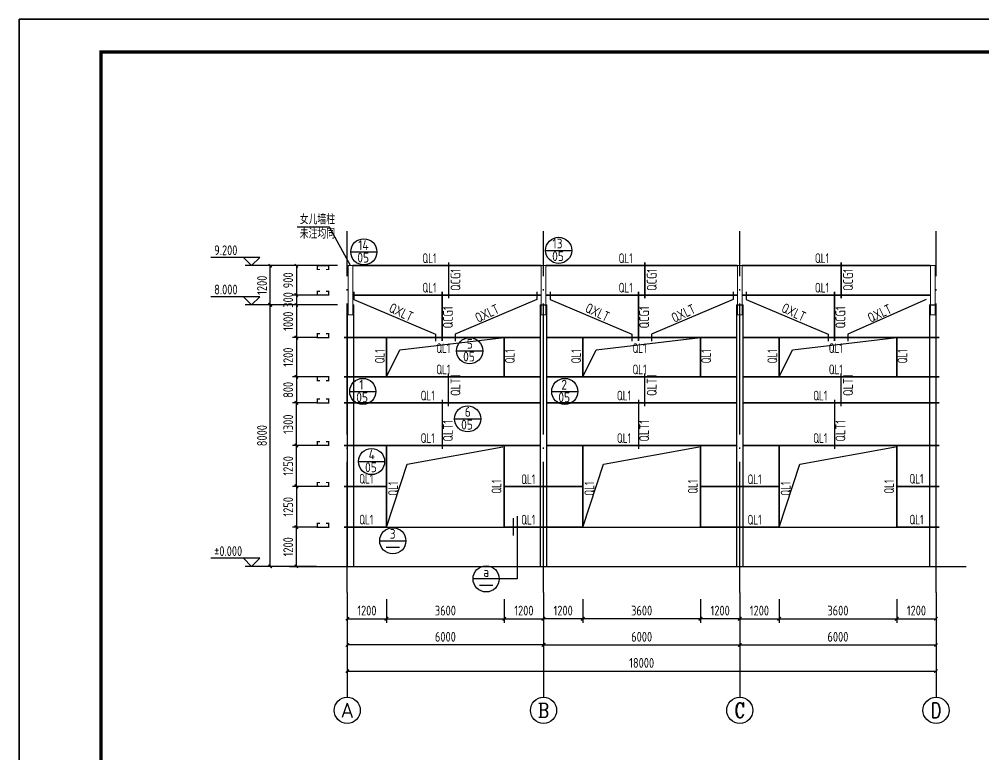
# Model space of a CAD drawing. Header units: millimetres. Extents: x 865974 to 875117, y 41124 to 44891.
# Drawn here: x 868814 to 869108.9, y 41492.7 to 41717.6 of the extents above; entities that cross this region are included whole.
import ezdxf
from ezdxf.enums import TextEntityAlignment as Align

# ---------------------------------------------------------------- set-up
doc = ezdxf.new("R2010")
doc.units = ezdxf.units.MM
doc.header["$LTSCALE"] = 1000
doc.header["$MEASUREMENT"] = 0
doc.linetypes.add('DOTE', pattern=[2.42, 2, -0.2, 0.02, -0.2])
for name, color, linetype in [('1307', 7, 'Continuous'), ('1530', 253, 'Continuous'), ('1534', 7, 'Continuous'), ('AXIS', 3, 'Continuous'), ('AXIS_TEXT', 7, 'Continuous'), ('DIM', 7, 'Continuous'), ('DOTE', 1, 'DOTE'), ('M_Prof', 2, 'Continuous'), ('标注', 7, 'Continuous'), ('梁', 4, 'Continuous'), ('檩条', 34, 'Continuous'), ('索引符号标注', 253, 'Continuous')]:
    doc.layers.add(name, color=color, linetype=linetype)
doc.layers.add('零部件', color=3, linetype='Continuous', lineweight=5)
doc.styles.add('_TCH_AXIS', font='COMPLEX', dxfattribs={"bigfont": 'GBCBIG'})
doc.styles.add('COMPLEX', font='COMPLEX')
doc.styles.add('GBHZ', font='gbenor.shx', dxfattribs={"width": 0.9, "bigfont": 'gbcbig.shx'})
doc.dimstyles.new('Y100', dxfattribs={"dimscale": 0, "dimtxt": 3, "dimasz": 0.01, "dimexe": 1.2, "dimexo": 2, "dimgap": 1, "dimtad": 1, "dimdec": 0, "dimlfac": 100, "dimzin": 0, "dimdsep": 46, "dimtxsty": 'GBHZ', "dimblk": 'DX', "dimcen": 0.09, "dimdle": 1, "dimclrd": 7, "dimclre": 7, "dimclrt": 7, "dimadec": 0, "dimazin": 0, "dimtfac": 1, "dimtdec": 0, "dimtix": 1, "dimtmove": 2, "dimatfit": 3, "dimldrblk": 'DX', "dimfxl": 0, "dimtolj": 1, "dimtzin": 0, "dimarcsym": 0})

# ---------------------------------------------------------------- blocks, each defined once
blk = doc.blocks.new('_AXISO')
blk.add_circle((0, 0), 0.5)
at = {"layer": 'AXIS_TEXT', "style": 'COMPLEX', "width": 1.041667}
blk.add_attdef('A', text='', height=0.56, dxfattribs=at).set_placement((-0.25, -0.28), (0.25, -0.28), align=Align.FIT)
blk = doc.blocks.new('DX')
at = {"color": 0, "linetype": 'ByBlock', "const_width": 40}
blk.add_lwpolyline([(-54, -51), (46, 49)], dxfattribs=at)
blk = doc.blocks.new('*D233')
at = {"layer": 'Defpoints', "color": 0, "transparency": 16777216}
for p in [(868974.29, 41542.27), (869034.29, 41542.27), (869034.29, 41526.27)]:
    blk.add_point(p, dxfattribs=at)
at = {"layer": '标注', "color": 7, "lineweight": -2, "transparency": 16777216}
for p, q in [((868974.29, 41540.27), (868974.29, 41525.07)), ((869034.29, 41540.27), (869034.29, 41525.07)), ((868974.3, 41526.27), (869034.28, 41526.27))]:
    blk.add_line(p, q, dxfattribs=at)
at = {"layer": '标注', "color": 7, "lineweight": -2, "transparency": 16777216, "xscale": 0.01, "yscale": 0.01, "zscale": 0.01, "rotation": 180}
blk.add_blockref('DX', (868974.29, 41526.27), dxfattribs=at)
at = {"layer": '标注', "color": 7, "lineweight": -2, "transparency": 16777216, "xscale": 0.01, "yscale": 0.01, "zscale": 0.01}
blk.add_blockref('DX', (869034.29, 41526.27), dxfattribs=at)
at = {"layer": '标注', "color": 7, "transparency": 16777216, "insert": (869004.29, 41528.77), "char_height": 3, "attachment_point": 5, "style": 'GBHZ'}
blk.add_mtext('\\A1;6000', dxfattribs=at)
blk = doc.blocks.new('*D234')
at = {"layer": 'Defpoints', "color": 0, "transparency": 16777216}
for p in [(868914.29, 41542.27), (868974.29, 41542.27), (868914.29, 41526.27)]:
    blk.add_point(p, dxfattribs=at)
at = {"layer": '标注', "color": 7, "lineweight": -2, "transparency": 16777216}
for p, q in [((868914.29, 41540.27), (868914.29, 41525.07)), ((868974.29, 41540.27), (868974.29, 41525.07)), ((868974.28, 41526.27), (868914.3, 41526.27))]:
    blk.add_line(p, q, dxfattribs=at)
at = {"layer": '标注', "color": 7, "lineweight": -2, "transparency": 16777216, "xscale": 0.01, "yscale": 0.01, "zscale": 0.01, "rotation": 180}
blk.add_blockref('DX', (868914.29, 41526.27), dxfattribs=at)
at = {"layer": '标注', "color": 7, "lineweight": -2, "transparency": 16777216, "xscale": 0.01, "yscale": 0.01, "zscale": 0.01}
blk.add_blockref('DX', (868974.29, 41526.27), dxfattribs=at)
at = {"layer": '标注', "color": 7, "transparency": 16777216, "insert": (868944.29, 41528.77), "char_height": 3, "attachment_point": 5, "style": 'GBHZ'}
blk.add_mtext('\\A1;6000', dxfattribs=at)
blk = doc.blocks.new('*D235')
at = {"layer": 'Defpoints', "color": 0, "transparency": 16777216}
for p in [(868914.29, 41534.27), (869094.29, 41534.27), (869094.29, 41518.27)]:
    blk.add_point(p, dxfattribs=at)
at = {"layer": '标注', "color": 7, "lineweight": -2, "transparency": 16777216}
for p, q in [((868914.29, 41532.27), (868914.29, 41517.07)), ((869094.29, 41532.27), (869094.29, 41517.07)), ((868914.3, 41518.27), (869094.28, 41518.27))]:
    blk.add_line(p, q, dxfattribs=at)
at = {"layer": '标注', "color": 7, "lineweight": -2, "transparency": 16777216, "xscale": 0.01, "yscale": 0.01, "zscale": 0.01, "rotation": 180}
blk.add_blockref('DX', (868914.29, 41518.27), dxfattribs=at)
at = {"layer": '标注', "color": 7, "lineweight": -2, "transparency": 16777216, "xscale": 0.01, "yscale": 0.01, "zscale": 0.01}
blk.add_blockref('DX', (869094.29, 41518.27), dxfattribs=at)
at = {"layer": '标注', "color": 7, "transparency": 16777216, "insert": (869004.29, 41520.77), "char_height": 3, "attachment_point": 5, "style": 'GBHZ'}
blk.add_mtext('\\A1;18000', dxfattribs=at)
blk = doc.blocks.new('*D236')
at = {"layer": 'Defpoints', "color": 0, "transparency": 16777216}
for p in [(868890.73, 41630.27), (868913.27, 41630.27), (868906.93, 41550.27)]:
    blk.add_point(p, dxfattribs=at)
at = {"layer": 'DIM', "color": 7, "lineweight": -2, "transparency": 16777216}
for p, q in [((868911.27, 41630.27), (868889.53, 41630.27)), ((868890.73, 41550.28), (868890.73, 41630.26)), ((868904.93, 41550.27), (868889.53, 41550.27))]:
    blk.add_line(p, q, dxfattribs=at)
at = {"layer": 'DIM', "color": 7, "lineweight": -2, "transparency": 16777216, "xscale": 0.01, "yscale": 0.01, "zscale": 0.01}
for p, rotation in [((868890.73, 41630.27), 90), ((868890.73, 41550.27), 270)]:
    blk.add_blockref('DX', p, dxfattribs=dict(at, rotation=rotation))
at = {"layer": 'DIM', "color": 7, "transparency": 16777216, "insert": (868888.23, 41590.27), "char_height": 3, "attachment_point": 5, "rotation": 90, "style": 'GBHZ'}
blk.add_mtext('\\A1;8000', dxfattribs=at)
blk = doc.blocks.new('*D237')
at = {"layer": 'Defpoints', "color": 0, "transparency": 16777216}
for p in [(869034.29, 41542.27), (869094.29, 41542.27), (869094.29, 41526.27)]:
    blk.add_point(p, dxfattribs=at)
at = {"layer": '标注', "color": 7, "lineweight": -2, "transparency": 16777216}
for p, q in [((869034.29, 41540.27), (869034.29, 41525.07)), ((869094.29, 41540.27), (869094.29, 41525.07)), ((869034.3, 41526.27), (869094.28, 41526.27))]:
    blk.add_line(p, q, dxfattribs=at)
at = {"layer": '标注', "color": 7, "lineweight": -2, "transparency": 16777216, "xscale": 0.01, "yscale": 0.01, "zscale": 0.01, "rotation": 180}
blk.add_blockref('DX', (869034.29, 41526.27), dxfattribs=at)
at = {"layer": '标注', "color": 7, "lineweight": -2, "transparency": 16777216, "xscale": 0.01, "yscale": 0.01, "zscale": 0.01}
blk.add_blockref('DX', (869094.29, 41526.27), dxfattribs=at)
at = {"layer": '标注', "color": 7, "transparency": 16777216, "insert": (869064.29, 41528.77), "char_height": 3, "attachment_point": 5, "style": 'GBHZ'}
blk.add_mtext('\\A1;6000', dxfattribs=at)
blk = doc.blocks.new('*D262')
at = {"layer": 'Defpoints', "color": 0, "transparency": 16777216}
for p in [(868890.73, 41642.27), (868913.27, 41642.27), (868913.27, 41630.27)]:
    blk.add_point(p, dxfattribs=at)
at = {"layer": 'DIM', "color": 7, "lineweight": -2, "transparency": 16777216}
for p, q in [((868911.27, 41642.27), (868889.53, 41642.27)), ((868890.73, 41630.28), (868890.73, 41642.26)), ((868911.27, 41630.27), (868889.53, 41630.27))]:
    blk.add_line(p, q, dxfattribs=at)
at = {"layer": 'DIM', "color": 7, "lineweight": -2, "transparency": 16777216, "xscale": 0.01, "yscale": 0.01, "zscale": 0.01}
for p, rotation in [((868890.73, 41642.27), 90), ((868890.73, 41630.27), 270)]:
    blk.add_blockref('DX', p, dxfattribs=dict(at, rotation=rotation))
at = {"layer": 'DIM', "color": 7, "transparency": 16777216, "insert": (868888.23, 41636.27), "char_height": 3, "attachment_point": 5, "rotation": 90, "style": 'GBHZ'}
blk.add_mtext('\\A1;1200', dxfattribs=at)
blk = doc.blocks.new('*D263')
at = {"layer": 'Defpoints', "color": 0, "transparency": 16777216}
for p in [(868898.73, 41562.27), (868906.93, 41562.27), (868906.93, 41550.27)]:
    blk.add_point(p, dxfattribs=at)
at = {"layer": '标注', "color": 7, "lineweight": -2, "transparency": 16777216}
for p, q in [((868904.93, 41562.27), (868897.53, 41562.27)), ((868898.73, 41550.28), (868898.73, 41562.26)), ((868904.93, 41550.27), (868897.53, 41550.27))]:
    blk.add_line(p, q, dxfattribs=at)
at = {"layer": '标注', "color": 7, "lineweight": -2, "transparency": 16777216, "xscale": 0.01, "yscale": 0.01, "zscale": 0.01}
for p, rotation in [((868898.73, 41562.27), 90), ((868898.73, 41550.27), 270)]:
    blk.add_blockref('DX', p, dxfattribs=dict(at, rotation=rotation))
at = {"layer": '标注', "color": 7, "transparency": 16777216, "insert": (868896.23, 41556.27), "char_height": 3, "attachment_point": 5, "rotation": 90, "style": 'GBHZ'}
blk.add_mtext('\\A1;1200', dxfattribs=at)
blk = doc.blocks.new('*D264')
at = {"layer": 'Defpoints', "color": 0, "transparency": 16777216}
for p in [(868906.93, 41574.77), (868898.73, 41562.27), (868906.93, 41562.27)]:
    blk.add_point(p, dxfattribs=at)
at = {"layer": '标注', "color": 7, "lineweight": -2, "transparency": 16777216}
for p, q in [((868904.93, 41574.77), (868897.53, 41574.77)), ((868898.73, 41574.76), (868898.73, 41562.28)), ((868904.93, 41562.27), (868897.53, 41562.27))]:
    blk.add_line(p, q, dxfattribs=at)
at = {"layer": '标注', "color": 7, "lineweight": -2, "transparency": 16777216, "xscale": 0.01, "yscale": 0.01, "zscale": 0.01}
for p, rotation in [((868898.73, 41574.77), 90), ((868898.73, 41562.27), 270)]:
    blk.add_blockref('DX', p, dxfattribs=dict(at, rotation=rotation))
at = {"layer": '标注', "color": 7, "transparency": 16777216, "insert": (868896.23, 41568.52), "char_height": 3, "attachment_point": 5, "rotation": 90, "style": 'GBHZ'}
blk.add_mtext('\\A1;1250', dxfattribs=at)
blk = doc.blocks.new('*D265')
at = {"layer": 'Defpoints', "color": 0, "transparency": 16777216}
for p in [(868898.73, 41600.27), (868906.93, 41600.27), (868906.93, 41587.27)]:
    blk.add_point(p, dxfattribs=at)
at = {"layer": '标注', "color": 7, "lineweight": -2, "transparency": 16777216}
for p, q in [((868904.93, 41600.27), (868897.53, 41600.27)), ((868898.73, 41587.28), (868898.73, 41600.26)), ((868904.93, 41587.27), (868897.53, 41587.27))]:
    blk.add_line(p, q, dxfattribs=at)
at = {"layer": '标注', "color": 7, "lineweight": -2, "transparency": 16777216, "xscale": 0.01, "yscale": 0.01, "zscale": 0.01}
for p, rotation in [((868898.73, 41600.27), 90), ((868898.73, 41587.27), 270)]:
    blk.add_blockref('DX', p, dxfattribs=dict(at, rotation=rotation))
at = {"layer": '标注', "color": 7, "transparency": 16777216, "insert": (868896.23, 41593.77), "char_height": 3, "attachment_point": 5, "rotation": 90, "style": 'GBHZ'}
blk.add_mtext('\\A1;1300', dxfattribs=at)
blk = doc.blocks.new('*D266')
at = {"layer": 'Defpoints', "color": 0, "transparency": 16777216}
for p in [(868906.93, 41620.27), (868898.73, 41608.27), (868906.93, 41608.27)]:
    blk.add_point(p, dxfattribs=at)
at = {"layer": '标注', "color": 7, "lineweight": -2, "transparency": 16777216}
for p, q in [((868904.93, 41620.27), (868897.53, 41620.27)), ((868898.73, 41620.26), (868898.73, 41608.28)), ((868904.93, 41608.27), (868897.53, 41608.27))]:
    blk.add_line(p, q, dxfattribs=at)
at = {"layer": '标注', "color": 7, "lineweight": -2, "transparency": 16777216, "xscale": 0.01, "yscale": 0.01, "zscale": 0.01}
for p, rotation in [((868898.73, 41620.27), 90), ((868898.73, 41608.27), 270)]:
    blk.add_blockref('DX', p, dxfattribs=dict(at, rotation=rotation))
at = {"layer": '标注', "color": 7, "transparency": 16777216, "insert": (868896.23, 41614.27), "char_height": 3, "attachment_point": 5, "rotation": 90, "style": 'GBHZ'}
blk.add_mtext('\\A1;1200', dxfattribs=at)
blk = doc.blocks.new('*D267')
at = {"layer": 'Defpoints', "color": 0, "transparency": 16777216}
for p in [(868906.93, 41642.27), (868898.73, 41633.27), (868906.93, 41633.27)]:
    blk.add_point(p, dxfattribs=at)
at = {"layer": '标注', "color": 7, "lineweight": -2, "transparency": 16777216}
for p, q in [((868904.93, 41642.27), (868897.53, 41642.27)), ((868898.73, 41642.26), (868898.73, 41633.28)), ((868904.93, 41633.27), (868897.53, 41633.27))]:
    blk.add_line(p, q, dxfattribs=at)
at = {"layer": '标注', "color": 7, "lineweight": -2, "transparency": 16777216, "xscale": 0.01, "yscale": 0.01, "zscale": 0.01}
for p, rotation in [((868898.73, 41642.27), 90), ((868898.73, 41633.27), 270)]:
    blk.add_blockref('DX', p, dxfattribs=dict(at, rotation=rotation))
at = {"layer": '标注', "color": 7, "transparency": 16777216, "insert": (868896.23, 41637.77), "char_height": 3, "attachment_point": 5, "rotation": 90, "style": 'GBHZ'}
blk.add_mtext('\\A1;900', dxfattribs=at)
blk = doc.blocks.new('*D268')
at = {"layer": 'Defpoints', "color": 0, "transparency": 16777216}
for p in [(868906.93, 41633.27), (868898.73, 41630.27), (868906.93, 41630.27)]:
    blk.add_point(p, dxfattribs=at)
at = {"layer": '标注', "color": 7, "lineweight": -2, "transparency": 16777216}
for p, q in [((868904.93, 41633.27), (868897.53, 41633.27)), ((868898.73, 41633.28), (868898.73, 41633.29)), ((868898.73, 41633.27), (868898.73, 41630.27)), ((868904.93, 41630.27), (868897.53, 41630.27)), ((868898.73, 41630.26), (868898.73, 41630.25))]:
    blk.add_line(p, q, dxfattribs=at)
at = {"layer": '标注', "color": 7, "lineweight": -2, "transparency": 16777216, "xscale": 0.01, "yscale": 0.01, "zscale": 0.01}
for p, rotation in [((868898.73, 41633.27), 270), ((868898.73, 41630.27), 90)]:
    blk.add_blockref('DX', p, dxfattribs=dict(at, rotation=rotation))
at = {"layer": '标注', "color": 7, "transparency": 16777216, "insert": (868896.23, 41631.77), "char_height": 3, "attachment_point": 5, "rotation": 90, "style": 'GBHZ'}
blk.add_mtext('\\A1;300', dxfattribs=at)
blk = doc.blocks.new('*D269')
at = {"layer": 'Defpoints', "color": 0, "transparency": 16777216}
for p in [(868906.93, 41630.27), (868898.73, 41620.27), (868906.93, 41620.27)]:
    blk.add_point(p, dxfattribs=at)
at = {"layer": '标注', "color": 7, "lineweight": -2, "transparency": 16777216}
for p, q in [((868904.93, 41630.27), (868897.53, 41630.27)), ((868898.73, 41630.26), (868898.73, 41620.28)), ((868904.93, 41620.27), (868897.53, 41620.27))]:
    blk.add_line(p, q, dxfattribs=at)
at = {"layer": '标注', "color": 7, "lineweight": -2, "transparency": 16777216, "xscale": 0.01, "yscale": 0.01, "zscale": 0.01}
for p, rotation in [((868898.73, 41630.27), 90), ((868898.73, 41620.27), 270)]:
    blk.add_blockref('DX', p, dxfattribs=dict(at, rotation=rotation))
at = {"layer": '标注', "color": 7, "transparency": 16777216, "insert": (868896.23, 41625.27), "char_height": 3, "attachment_point": 5, "rotation": 90, "style": 'GBHZ'}
blk.add_mtext('\\A1;1000', dxfattribs=at)
blk = doc.blocks.new('*D270')
at = {"layer": 'Defpoints', "color": 0, "transparency": 16777216}
for p in [(868906.93, 41608.27), (868898.73, 41600.27), (868906.93, 41600.27)]:
    blk.add_point(p, dxfattribs=at)
at = {"layer": '标注', "color": 7, "lineweight": -2, "transparency": 16777216}
for p, q in [((868904.93, 41608.27), (868897.53, 41608.27)), ((868898.73, 41608.26), (868898.73, 41600.28)), ((868904.93, 41600.27), (868897.53, 41600.27))]:
    blk.add_line(p, q, dxfattribs=at)
at = {"layer": '标注', "color": 7, "lineweight": -2, "transparency": 16777216, "xscale": 0.01, "yscale": 0.01, "zscale": 0.01}
for p, rotation in [((868898.73, 41608.27), 90), ((868898.73, 41600.27), 270)]:
    blk.add_blockref('DX', p, dxfattribs=dict(at, rotation=rotation))
at = {"layer": '标注', "color": 7, "transparency": 16777216, "insert": (868896.23, 41604.27), "char_height": 3, "attachment_point": 5, "rotation": 90, "style": 'GBHZ'}
blk.add_mtext('\\A1;800', dxfattribs=at)
blk = doc.blocks.new('*D271')
at = {"layer": 'Defpoints', "color": 0, "transparency": 16777216}
for p in [(868898.73, 41587.27), (868906.93, 41587.27), (868906.93, 41574.77)]:
    blk.add_point(p, dxfattribs=at)
at = {"layer": '标注', "color": 7, "lineweight": -2, "transparency": 16777216}
for p, q in [((868904.93, 41587.27), (868897.53, 41587.27)), ((868898.73, 41574.78), (868898.73, 41587.26)), ((868904.93, 41574.77), (868897.53, 41574.77))]:
    blk.add_line(p, q, dxfattribs=at)
at = {"layer": '标注', "color": 7, "lineweight": -2, "transparency": 16777216, "xscale": 0.01, "yscale": 0.01, "zscale": 0.01}
for p, rotation in [((868898.73, 41587.27), 90), ((868898.73, 41574.77), 270)]:
    blk.add_blockref('DX', p, dxfattribs=dict(at, rotation=rotation))
at = {"layer": '标注', "color": 7, "transparency": 16777216, "insert": (868896.23, 41581.02), "char_height": 3, "attachment_point": 5, "rotation": 90, "style": 'GBHZ'}
blk.add_mtext('\\A1;1250', dxfattribs=at)
blk = doc.blocks.new('*D272')
at = {"layer": 'Defpoints', "color": 0, "transparency": 16777216}
for p in [(868914.29, 41542.27), (868926.29, 41542.27), (868926.29, 41534.27)]:
    blk.add_point(p, dxfattribs=at)
at = {"layer": '标注', "color": 7, "lineweight": -2, "transparency": 16777216}
for p, q in [((868914.29, 41540.27), (868914.29, 41533.07)), ((868926.29, 41540.27), (868926.29, 41533.07)), ((868914.3, 41534.27), (868926.28, 41534.27))]:
    blk.add_line(p, q, dxfattribs=at)
at = {"layer": '标注', "color": 7, "lineweight": -2, "transparency": 16777216, "xscale": 0.01, "yscale": 0.01, "zscale": 0.01, "rotation": 180}
blk.add_blockref('DX', (868914.29, 41534.27), dxfattribs=at)
at = {"layer": '标注', "color": 7, "lineweight": -2, "transparency": 16777216, "xscale": 0.01, "yscale": 0.01, "zscale": 0.01}
blk.add_blockref('DX', (868926.29, 41534.27), dxfattribs=at)
at = {"layer": '标注', "color": 7, "transparency": 16777216, "insert": (868920.29, 41536.77), "char_height": 3, "attachment_point": 5, "style": 'GBHZ'}
blk.add_mtext('\\A1;1200', dxfattribs=at)
blk = doc.blocks.new('*D273')
at = {"layer": 'Defpoints', "color": 0, "transparency": 16777216}
for p in [(868926.29, 41542.27), (868962.29, 41542.27), (868962.29, 41534.27)]:
    blk.add_point(p, dxfattribs=at)
at = {"layer": '标注', "color": 7, "lineweight": -2, "transparency": 16777216}
for p, q in [((868926.29, 41540.27), (868926.29, 41533.07)), ((868962.29, 41540.27), (868962.29, 41533.07)), ((868926.3, 41534.27), (868962.28, 41534.27))]:
    blk.add_line(p, q, dxfattribs=at)
at = {"layer": '标注', "color": 7, "lineweight": -2, "transparency": 16777216, "xscale": 0.01, "yscale": 0.01, "zscale": 0.01, "rotation": 180}
blk.add_blockref('DX', (868926.29, 41534.27), dxfattribs=at)
at = {"layer": '标注', "color": 7, "lineweight": -2, "transparency": 16777216, "xscale": 0.01, "yscale": 0.01, "zscale": 0.01}
blk.add_blockref('DX', (868962.29, 41534.27), dxfattribs=at)
at = {"layer": '标注', "color": 7, "transparency": 16777216, "insert": (868944.29, 41536.77), "char_height": 3, "attachment_point": 5, "style": 'GBHZ'}
blk.add_mtext('\\A1;3600', dxfattribs=at)
blk = doc.blocks.new('*D274')
at = {"layer": 'Defpoints', "color": 0, "transparency": 16777216}
for p in [(868962.29, 41542.27), (868974.29, 41542.27), (868974.29, 41534.27)]:
    blk.add_point(p, dxfattribs=at)
at = {"layer": '标注', "color": 7, "lineweight": -2, "transparency": 16777216}
for p, q in [((868962.29, 41540.27), (868962.29, 41533.07)), ((868974.29, 41540.27), (868974.29, 41533.07)), ((868962.3, 41534.27), (868974.28, 41534.27))]:
    blk.add_line(p, q, dxfattribs=at)
at = {"layer": '标注', "color": 7, "lineweight": -2, "transparency": 16777216, "xscale": 0.01, "yscale": 0.01, "zscale": 0.01, "rotation": 180}
blk.add_blockref('DX', (868962.29, 41534.27), dxfattribs=at)
at = {"layer": '标注', "color": 7, "lineweight": -2, "transparency": 16777216, "xscale": 0.01, "yscale": 0.01, "zscale": 0.01}
blk.add_blockref('DX', (868974.29, 41534.27), dxfattribs=at)
at = {"layer": '标注', "color": 7, "transparency": 16777216, "insert": (868968.29, 41536.77), "char_height": 3, "attachment_point": 5, "style": 'GBHZ'}
blk.add_mtext('\\A1;1200', dxfattribs=at)
blk = doc.blocks.new('*D275')
at = {"layer": 'Defpoints', "color": 0, "transparency": 16777216}
for p in [(869022.29, 41542.27), (869034.29, 41542.27), (869022.29, 41534.27)]:
    blk.add_point(p, dxfattribs=at)
at = {"layer": '标注', "color": 7, "lineweight": -2, "transparency": 16777216}
for p, q in [((869022.29, 41540.27), (869022.29, 41533.07)), ((869034.29, 41540.27), (869034.29, 41533.07)), ((869034.28, 41534.27), (869022.3, 41534.27))]:
    blk.add_line(p, q, dxfattribs=at)
at = {"layer": '标注', "color": 7, "lineweight": -2, "transparency": 16777216, "xscale": 0.01, "yscale": 0.01, "zscale": 0.01, "rotation": 180}
blk.add_blockref('DX', (869022.29, 41534.27), dxfattribs=at)
at = {"layer": '标注', "color": 7, "lineweight": -2, "transparency": 16777216, "xscale": 0.01, "yscale": 0.01, "zscale": 0.01}
blk.add_blockref('DX', (869034.29, 41534.27), dxfattribs=at)
at = {"layer": '标注', "color": 7, "transparency": 16777216, "insert": (869028.29, 41536.77), "char_height": 3, "attachment_point": 5, "style": 'GBHZ'}
blk.add_mtext('\\A1;1200', dxfattribs=at)
blk = doc.blocks.new('*D276')
at = {"layer": 'Defpoints', "color": 0, "transparency": 16777216}
for p in [(868986.29, 41542.27), (869022.29, 41542.27), (868986.29, 41534.27)]:
    blk.add_point(p, dxfattribs=at)
at = {"layer": '标注', "color": 7, "lineweight": -2, "transparency": 16777216}
for p, q in [((868986.29, 41540.27), (868986.29, 41533.07)), ((869022.29, 41540.27), (869022.29, 41533.07)), ((869022.28, 41534.27), (868986.3, 41534.27))]:
    blk.add_line(p, q, dxfattribs=at)
at = {"layer": '标注', "color": 7, "lineweight": -2, "transparency": 16777216, "xscale": 0.01, "yscale": 0.01, "zscale": 0.01, "rotation": 180}
blk.add_blockref('DX', (868986.29, 41534.27), dxfattribs=at)
at = {"layer": '标注', "color": 7, "lineweight": -2, "transparency": 16777216, "xscale": 0.01, "yscale": 0.01, "zscale": 0.01}
blk.add_blockref('DX', (869022.29, 41534.27), dxfattribs=at)
at = {"layer": '标注', "color": 7, "transparency": 16777216, "insert": (869004.29, 41536.77), "char_height": 3, "attachment_point": 5, "style": 'GBHZ'}
blk.add_mtext('\\A1;3600', dxfattribs=at)
blk = doc.blocks.new('*D277')
at = {"layer": 'Defpoints', "color": 0, "transparency": 16777216}
for p in [(868974.29, 41542.27), (868986.29, 41542.27), (868974.29, 41534.27)]:
    blk.add_point(p, dxfattribs=at)
at = {"layer": '标注', "color": 7, "lineweight": -2, "transparency": 16777216}
for p, q in [((868974.29, 41540.27), (868974.29, 41533.07)), ((868986.29, 41540.27), (868986.29, 41533.07)), ((868986.28, 41534.27), (868974.3, 41534.27))]:
    blk.add_line(p, q, dxfattribs=at)
at = {"layer": '标注', "color": 7, "lineweight": -2, "transparency": 16777216, "xscale": 0.01, "yscale": 0.01, "zscale": 0.01, "rotation": 180}
blk.add_blockref('DX', (868974.29, 41534.27), dxfattribs=at)
at = {"layer": '标注', "color": 7, "lineweight": -2, "transparency": 16777216, "xscale": 0.01, "yscale": 0.01, "zscale": 0.01}
blk.add_blockref('DX', (868986.29, 41534.27), dxfattribs=at)
at = {"layer": '标注', "color": 7, "transparency": 16777216, "insert": (868980.29, 41536.77), "char_height": 3, "attachment_point": 5, "style": 'GBHZ'}
blk.add_mtext('\\A1;1200', dxfattribs=at)
blk = doc.blocks.new('*D278')
at = {"layer": 'Defpoints', "color": 0, "transparency": 16777216}
for p in [(869034.29, 41542.27), (869046.29, 41542.27), (869046.29, 41534.27)]:
    blk.add_point(p, dxfattribs=at)
at = {"layer": '标注', "color": 7, "lineweight": -2, "transparency": 16777216}
for p, q in [((869034.29, 41540.27), (869034.29, 41533.07)), ((869046.29, 41540.27), (869046.29, 41533.07)), ((869034.3, 41534.27), (869046.28, 41534.27))]:
    blk.add_line(p, q, dxfattribs=at)
at = {"layer": '标注', "color": 7, "lineweight": -2, "transparency": 16777216, "xscale": 0.01, "yscale": 0.01, "zscale": 0.01, "rotation": 180}
blk.add_blockref('DX', (869034.29, 41534.27), dxfattribs=at)
at = {"layer": '标注', "color": 7, "lineweight": -2, "transparency": 16777216, "xscale": 0.01, "yscale": 0.01, "zscale": 0.01}
blk.add_blockref('DX', (869046.29, 41534.27), dxfattribs=at)
at = {"layer": '标注', "color": 7, "transparency": 16777216, "insert": (869040.29, 41536.77), "char_height": 3, "attachment_point": 5, "style": 'GBHZ'}
blk.add_mtext('\\A1;1200', dxfattribs=at)
blk = doc.blocks.new('*D279')
at = {"layer": 'Defpoints', "color": 0, "transparency": 16777216}
for p in [(869046.29, 41542.27), (869082.29, 41542.27), (869082.29, 41534.27)]:
    blk.add_point(p, dxfattribs=at)
at = {"layer": '标注', "color": 7, "lineweight": -2, "transparency": 16777216}
for p, q in [((869046.29, 41540.27), (869046.29, 41533.07)), ((869082.29, 41540.27), (869082.29, 41533.07)), ((869046.3, 41534.27), (869082.28, 41534.27))]:
    blk.add_line(p, q, dxfattribs=at)
at = {"layer": '标注', "color": 7, "lineweight": -2, "transparency": 16777216, "xscale": 0.01, "yscale": 0.01, "zscale": 0.01, "rotation": 180}
blk.add_blockref('DX', (869046.29, 41534.27), dxfattribs=at)
at = {"layer": '标注', "color": 7, "lineweight": -2, "transparency": 16777216, "xscale": 0.01, "yscale": 0.01, "zscale": 0.01}
blk.add_blockref('DX', (869082.29, 41534.27), dxfattribs=at)
at = {"layer": '标注', "color": 7, "transparency": 16777216, "insert": (869064.29, 41536.77), "char_height": 3, "attachment_point": 5, "style": 'GBHZ'}
blk.add_mtext('\\A1;3600', dxfattribs=at)
blk = doc.blocks.new('*D280')
at = {"layer": 'Defpoints', "color": 0, "transparency": 16777216}
for p in [(869082.29, 41542.27), (869094.29, 41542.27), (869094.29, 41534.27)]:
    blk.add_point(p, dxfattribs=at)
at = {"layer": '标注', "color": 7, "lineweight": -2, "transparency": 16777216}
for p, q in [((869082.29, 41540.27), (869082.29, 41533.07)), ((869094.29, 41540.27), (869094.29, 41533.07)), ((869082.3, 41534.27), (869094.28, 41534.27))]:
    blk.add_line(p, q, dxfattribs=at)
at = {"layer": '标注', "color": 7, "lineweight": -2, "transparency": 16777216, "xscale": 0.01, "yscale": 0.01, "zscale": 0.01, "rotation": 180}
blk.add_blockref('DX', (869082.29, 41534.27), dxfattribs=at)
at = {"layer": '标注', "color": 7, "lineweight": -2, "transparency": 16777216, "xscale": 0.01, "yscale": 0.01, "zscale": 0.01}
blk.add_blockref('DX', (869094.29, 41534.27), dxfattribs=at)
at = {"layer": '标注', "color": 7, "transparency": 16777216, "insert": (869088.29, 41536.77), "char_height": 3, "attachment_point": 5, "style": 'GBHZ'}
blk.add_mtext('\\A1;1200', dxfattribs=at)

msp = doc.modelspace()

# ---------------------------------------------------------------- linework, layer by layer
for p, q in [((868814.031, 41123.604), (868814.031, 41717.604)), ((868814.031, 41717.604), (868814.031, 41123.604))]:
    msp.add_line(p, q)
at = {"color": 0}
for p, q in [((869655.031, 41717.604), (868814.031, 41717.604)), ((868814.031, 41717.604), (869655.031, 41717.604))]:
    msp.add_line(p, q, dxfattribs=at)
at = {"color": 0, "const_width": 1}
msp.add_lwpolyline([(869645.031, 41133.604), (868839.031, 41133.604), (868839.031, 41707.604), (869645.031, 41707.604)], close=True, dxfattribs=at)
at = {"layer": '1530'}
for p, q in [((868889.526, 41642.266), (868883.054, 41642.266)), ((868889.526, 41630.266), (868883.054, 41630.266)), ((868889.526, 41550.266), (868883.054, 41550.266))]:
    msp.add_line(p, q, dxfattribs=at)
at = {"layer": '1534'}
for points in [[(868882.554, 41644.766), (868885.054, 41642.266), (868887.554, 41644.766), (868872.62, 41644.766)], [(868882.554, 41632.766), (868885.054, 41630.266), (868887.554, 41632.766), (868872.62, 41632.766)], [(868882.554, 41552.766), (868885.054, 41550.266), (868887.554, 41552.766), (868872.62, 41552.766)]]:
    msp.add_lwpolyline(points, dxfattribs=at)
at = {"layer": 'AXIS'}
for p, q in [((868914.289, 41542.266), (868914.289, 41510.266)), ((868974.289, 41542.266), (868974.289, 41510.266)), ((869034.289, 41542.266), (869034.289, 41510.266)), ((869094.289, 41542.266), (869094.289, 41510.266))]:
    msp.add_line(p, q, dxfattribs=at)
at = {"layer": 'DIM', "linetype": 'ByBlock'}
msp.add_line((868966.193, 41565.62), (868966.193, 41546.467), dxfattribs=at)
at = {"layer": 'DIM', "linetype": 'ByBlock', "const_width": 0.4}
msp.add_lwpolyline([(868965.077, 41565.138), (868965.077, 41559.643)], dxfattribs=at)
at = {"layer": 'DOTE', "linetype": 'DOTE', "ltscale": 0.02}
for p, q in [((868914.289, 41542.266), (868914.289, 41652.768)), ((868974.289, 41542.266), (868974.289, 41652.768)), ((869034.289, 41542.266), (869034.289, 41652.768)), ((869094.289, 41542.266), (869094.289, 41652.768))]:
    msp.add_line(p, q, dxfattribs=at)
at = {"layer": 'M_Prof'}
for p, q in [((868914.289, 41630.266), (868914.289, 41550.266)), ((868914.289, 41630.266), (868914.589, 41630.266)), ((868915.989, 41630.266), (868916.289, 41630.266)), ((868916.289, 41550.266), (868916.289, 41630.266)), ((868973.289, 41630.266), (868973.289, 41550.266)), ((868973.289, 41630.266), (868975.289, 41630.266)), ((868975.289, 41550.266), (868975.289, 41630.266)), ((869033.289, 41630.266), (869033.289, 41550.266)), ((869033.289, 41630.266), (869035.289, 41630.266)), ((869035.289, 41550.266), (869035.289, 41630.266)), ((869092.289, 41630.266), (869092.289, 41550.266)), ((869092.289, 41630.266), (869094.289, 41630.266)), ((869094.289, 41550.266), (869094.289, 41630.266)), ((868914.289, 41550.266), (868916.289, 41550.266)), ((868973.289, 41550.266), (868975.289, 41550.266)), ((869033.289, 41550.266), (869035.289, 41550.266)), ((869092.289, 41550.266), (869094.289, 41550.266))]:
    msp.add_line(p, q, dxfattribs=at)
at = {"layer": '标注'}
for p, q in [((868926.289, 41562.266), (868962.289, 41562.266)), ((868986.289, 41562.266), (869022.289, 41562.266)), ((869046.289, 41562.266), (869082.289, 41562.266))]:
    msp.add_line(p, q, dxfattribs=at)
at = {"layer": '梁'}
for p, q in [((868908.877, 41654.05), (868898.997, 41654.05)), ((868915.289, 41642.266), (868908.877, 41654.05))]:
    msp.add_line(p, q, dxfattribs=at)
at = {"layer": '梁', "color": 61, "linetype": 'ByBlock', "ltscale": 0.8, "const_width": 0.4}
for points in [[(868905.98, 41641.086), (868905.128, 41641.086), (868905.128, 41642.266), (868908.597, 41642.266), (868908.597, 41641.086), (868907.745, 41641.086)], [(868905.98, 41634.445), (868905.128, 41634.445), (868905.128, 41633.266), (868908.597, 41633.266), (868908.597, 41634.445), (868907.745, 41634.445)], [(868905.98, 41621.445), (868905.128, 41621.445), (868905.128, 41620.266), (868908.597, 41620.266), (868908.597, 41621.445), (868907.745, 41621.445)], [(868905.98, 41607.086), (868905.128, 41607.086), (868905.128, 41608.266), (868908.597, 41608.266), (868908.597, 41607.086), (868907.745, 41607.086)], [(868905.98, 41601.445), (868905.128, 41601.445), (868905.128, 41600.266), (868908.597, 41600.266), (868908.597, 41601.445), (868907.745, 41601.445)], [(868905.98, 41588.445), (868905.128, 41588.445), (868905.128, 41587.266), (868908.597, 41587.266), (868908.597, 41588.445), (868907.745, 41588.445)], [(868905.98, 41575.945), (868905.128, 41575.945), (868905.128, 41574.766), (868908.597, 41574.766), (868908.597, 41575.945), (868907.745, 41575.945)], [(868905.98, 41563.445), (868905.128, 41563.445), (868905.128, 41562.266), (868908.597, 41562.266), (868908.597, 41563.445), (868907.745, 41563.445)]]:
    msp.add_lwpolyline(points, dxfattribs=at)
at = {"layer": '檩条', "color": 4, "linetype": 'ByBlock'}
for p, q in [((868916.289, 41634.267), (868916.289, 41631.917)), ((868972.289, 41634.267), (868972.289, 41631.917)), ((868976.289, 41634.267), (868976.289, 41631.917)), ((869032.289, 41634.267), (869032.289, 41631.917)), ((869036.289, 41634.267), (869036.289, 41631.917)), ((868916.289, 41631.917), (868941.289, 41621.336)), ((868972.289, 41631.917), (868947.289, 41621.336)), ((868976.289, 41631.917), (869001.289, 41621.336)), ((869032.289, 41631.917), (869007.289, 41621.336)), ((869036.289, 41631.917), (869061.289, 41621.336)), ((869091.289, 41631.917), (869067.289, 41621.336)), ((868941.289, 41621.336), (868941.289, 41619.196)), ((868947.289, 41621.336), (868947.289, 41619.196)), ((869001.289, 41621.336), (869001.289, 41619.196)), ((869007.289, 41621.336), (869007.289, 41619.196)), ((869061.289, 41621.336), (869061.289, 41619.196)), ((869067.289, 41621.336), (869067.289, 41619.196)), ((868896.634, 41550.266), (869103.48, 41550.266))]:
    msp.add_line(p, q, dxfattribs=at)
at = {"layer": '檩条', "color": 4}
for p, q in [((868930.407, 41616.518), (868962.289, 41620.266)), ((868990.407, 41616.518), (869022.289, 41620.266)), ((869050.407, 41616.518), (869082.289, 41620.266)), ((868926.289, 41608.266), (868930.407, 41616.518)), ((868986.289, 41608.266), (868990.407, 41616.518)), ((869046.289, 41608.266), (869050.407, 41616.518)), ((868945.289, 41599.266), (868945.289, 41609.266)), ((869005.289, 41599.266), (869005.289, 41609.266)), ((869065.289, 41599.266), (869065.289, 41609.266)), ((868943.289, 41601.266), (868943.289, 41586.266)), ((869003.289, 41601.266), (869003.289, 41586.266)), ((869063.289, 41601.266), (869063.289, 41586.266)), ((868932.632, 41581.585), (868961.889, 41586.866)), ((868992.632, 41581.585), (869021.889, 41586.866)), ((869052.632, 41581.585), (869081.889, 41586.866)), ((868926.289, 41562.266), (868932.632, 41581.585)), ((868986.289, 41562.266), (868992.632, 41581.585)), ((869046.289, 41562.266), (869052.632, 41581.585))]:
    msp.add_line(p, q, dxfattribs=at)
at = {"layer": '檩条', "color": 4, "const_width": 0.5}
for points in [[(868915.989, 41642.266), (868973.589, 41642.266)], [(868945.289, 41632.266), (868945.289, 41643.266)], [(868974.989, 41642.266), (869033.589, 41642.266)], [(869005.289, 41632.266), (869005.289, 41643.266)], [(869092.589, 41642.266), (869034.989, 41642.266)], [(869065.289, 41632.266), (869065.289, 41643.266)], [(868915.989, 41633.266), (868973.589, 41633.266)], [(868943.289, 41634.266), (868943.289, 41619.266)], [(868974.989, 41633.266), (869033.589, 41633.266)], [(869003.289, 41634.266), (869003.289, 41619.266)], [(869092.589, 41633.266), (869034.989, 41633.266)], [(869063.289, 41634.266), (869063.289, 41619.266)], [(868913.289, 41620.266), (868973.289, 41620.266)], [(868926.289, 41608.266), (868926.289, 41620.266)], [(868962.289, 41608.266), (868962.289, 41620.266)], [(868975.289, 41620.266), (869033.289, 41620.266)], [(868986.289, 41608.266), (868986.289, 41620.266)], [(869022.289, 41608.266), (869022.289, 41620.266)], [(869095.289, 41620.266), (869035.289, 41620.266)], [(869046.289, 41608.266), (869046.289, 41620.266)], [(869082.289, 41608.266), (869082.289, 41620.266)], [(868913.289, 41608.266), (868973.289, 41608.266)], [(868975.289, 41608.266), (869033.289, 41608.266)], [(869095.289, 41608.266), (869035.289, 41608.266)], [(868913.289, 41600.266), (868973.289, 41600.266)], [(868975.289, 41600.266), (869033.289, 41600.266)], [(869095.289, 41600.266), (869035.289, 41600.266)], [(868913.289, 41587.266), (868973.289, 41587.266)], [(868926.289, 41562.266), (868926.289, 41587.266)], [(868962.289, 41562.266), (868962.289, 41587.266)], [(868975.289, 41587.266), (869033.289, 41587.266)], [(868986.289, 41562.266), (868986.289, 41587.266)], [(869022.289, 41562.266), (869022.289, 41587.266)], [(869095.289, 41587.266), (869035.289, 41587.266)], [(869046.289, 41562.266), (869046.289, 41587.266)], [(869082.289, 41562.266), (869082.289, 41587.266)], [(868913.289, 41574.766), (868926.289, 41574.766)], [(868962.289, 41574.766), (868986.289, 41574.766)], [(869046.289, 41574.766), (869022.289, 41574.766)], [(869095.289, 41574.766), (869082.289, 41574.766)]]:
    msp.add_lwpolyline(points, dxfattribs=at)
at = {"layer": '檩条', "color": 4, "linetype": 'ByBlock', "const_width": 0.5}
for points in [[(868913.289, 41562.266), (868926.289, 41562.266)], [(868962.289, 41562.266), (868986.289, 41562.266)], [(869046.289, 41562.266), (869022.289, 41562.266)], [(869095.289, 41562.266), (869082.289, 41562.266)]]:
    msp.add_lwpolyline(points, dxfattribs=at)
at = {"layer": '索引符号标注'}
for p, q in [((868915.363, 41646.486), (868923.363, 41646.486)), ((868974.922, 41646.926), (868982.922, 41646.926)), ((868947.706, 41616.229), (868955.706, 41616.229)), ((868915.043, 41603.781), (868923.043, 41603.781)), ((868976.798, 41603.781), (868984.798, 41603.781)), ((868947.093, 41595.41), (868955.093, 41595.41)), ((868917.725, 41582.352), (868925.725, 41582.352)), ((868924.22, 41558.115), (868932.22, 41558.115)), ((868926.22, 41556.2), (868930.22, 41556.2)), ((868966.193, 41546.467), (868952.749, 41546.467)), ((868954.749, 41544.552), (868958.749, 41544.552))]:
    msp.add_line(p, q, dxfattribs=at)
for centre in [(868919.363, 41646.486), (868978.922, 41646.926), (868951.706, 41616.229), (868919.043, 41603.781), (868980.798, 41603.781), (868951.093, 41595.41), (868921.725, 41582.352), (868928.22, 41558.115), (868956.749, 41546.467)]:
    msp.add_circle(centre, 4, dxfattribs=at)
at = {"layer": '零部件'}
for points in [[(868914.589, 41627.266), (868915.989, 41627.266), (868915.989, 41642.266), (868914.589, 41642.266)], [(868973.589, 41627.266), (868974.989, 41627.266), (868974.989, 41642.266), (868973.589, 41642.266)], [(869033.589, 41627.266), (869034.989, 41627.266), (869034.989, 41642.266), (869033.589, 41642.266)], [(869092.589, 41627.266), (869093.989, 41627.266), (869093.989, 41642.266), (869092.589, 41642.266)]]:
    msp.add_lwpolyline(points, close=True, dxfattribs=at)

# ---------------------------------------------------------------- block references
at = {"layer": 'AXIS'}
ref = msp.add_blockref('_AXISO', (868914.289, 41506.266), dxfattribs=dict(at, xscale=8, yscale=8, zscale=8))
ref.add_attrib('A', 'A', dxfattribs={"layer": 'AXIS_TEXT', "height": 4.454, "style": '_TCH_AXIS', "width": 0.888889}).set_placement((868912.592, 41504.038), (868915.986, 41504.038), align=Align.FIT)
ref = msp.add_blockref('_AXISO', (868974.289, 41506.266), dxfattribs=dict(at, xscale=8, yscale=8, zscale=8))
ref.add_attrib('A', 'B', dxfattribs={"layer": 'AXIS_TEXT', "height": 4.454, "style": '_TCH_AXIS', "width": 0.941176}).set_placement((868972.592, 41504.038), (868975.986, 41504.038), align=Align.FIT)
ref = msp.add_blockref('_AXISO', (869034.289, 41506.266), dxfattribs=dict(at, xscale=8, yscale=8, zscale=8))
ref.add_attrib('A', 'C', dxfattribs={"layer": 'AXIS_TEXT', "height": 4.659, "style": '_TCH_AXIS', "width": 0.933333}).set_placement((869032.736, 41503.936), (869035.842, 41503.936), align=Align.FIT)
ref = msp.add_blockref('_AXISO', (869094.289, 41506.266), dxfattribs=dict(at, xscale=8, yscale=8, zscale=8))
ref.add_attrib('A', 'D', dxfattribs={"layer": 'AXIS_TEXT', "height": 4.659, "style": '_TCH_AXIS', "width": 0.823529}).set_placement((869092.736, 41503.936), (869095.842, 41503.936), align=Align.FIT)

# ---------------------------------------------------------------- texts
at = {"layer": '1307', "style": 'GBHZ', "width": 0.8}
for p in [(868937.259, 41643.028), (868997.259, 41643.028), (869057.259, 41643.028), (868937.259, 41634.028), (868997.259, 41634.028), (869057.259, 41634.028), (868941.492, 41615.533), (869001.492, 41615.533), (869061.492, 41615.533), (868941.492, 41609.028), (869001.492, 41609.028), (869061.492, 41609.028), (868936.732, 41601.028), (868996.732, 41601.028), (869056.732, 41601.028), (868936.732, 41588.028), (868996.732, 41588.028), (869056.732, 41588.028), (868917.939, 41575.602), (868967.451, 41575.436), (869036.647, 41575.436), (869086.16, 41575.602), (868917.939, 41563.102), (868967.451, 41563.068), (869036.647, 41563.068), (869086.16, 41563.102)]:
    msp.add_text('QL1', height=3, dxfattribs=at).set_placement(p)
at = {"layer": '1307', "style": 'GBHZ'}
for s, rotation, width, p in [('QCG1', 90, 0.9, (868948.872, 41634.516)), ('QCG1', 90, 0.9, (869008.872, 41634.516)), ('QCG1', 90, 0.9, (869068.872, 41634.516)), ('QXLT', 334.68303, 0.9, (868926.725, 41628.29)), ('QXLT', 25.31697, 0.9, (868954.261, 41624.698)), ('QXLT', 334.68303, 0.9, (868986.725, 41628.29)), ('QXLT', 25.31697, 0.9, (869014.261, 41624.698)), ('QXLT', 334.68303, 0.9, (869046.725, 41628.29)), ('QXLT', 25.31697, 0.9, (869074.261, 41624.698)), ('QCG1', 90, 0.9, (868946.559, 41623.058)), ('QCG1', 90, 0.9, (869006.559, 41623.058)), ('QCG1', 90, 0.9, (869066.559, 41623.058)), ('QL1', 90, 0.8, (868925.743, 41612.382)), ('QL1', 90, 0.8, (868965.502, 41612.382)), ('QL1', 90, 0.8, (868985.743, 41612.382)), ('QL1', 90, 0.8, (869025.502, 41612.382)), ('QL1', 90, 0.8, (869045.743, 41612.382)), ('QL1', 90, 0.8, (869085.502, 41612.382)), ('QLT1', 90, 0.9, (868948.872, 41602.4)), ('QLT1', 90, 0.9, (869008.872, 41602.4)), ('QLT1', 90, 0.9, (869068.872, 41602.4)), ('QLT1', 90, 0.9, (868946.559, 41588.442)), ('QLT1', 90, 0.9, (869006.559, 41588.442)), ('QLT1', 90, 0.9, (869066.559, 41588.442)), ('QL1', 90, 0.8, (868929.808, 41571.91)), ('QL1', 90, 0.8, (868961.424, 41572.508)), ('QL1', 90, 0.8, (868989.808, 41571.91)), ('QL1', 90, 0.8, (869021.424, 41572.508)), ('QL1', 90, 0.8, (869049.808, 41571.91)), ('QL1', 90, 0.8, (869081.424, 41572.508))]:
    msp.add_text(s, height=3, rotation=rotation, dxfattribs=dict(at, width=width)).set_placement(p)
at = {"layer": '1534', "style": 'GBHZ', "width": 0.9}
for s, p in [('女儿墙柱', (868899.77, 41654.905)), ('未注均同', (868899.77, 41650.557)), ('9.200', (868873.619, 41645.466)), ('8.000', (868873.619, 41633.466)), ('%%P0.000', (868873.619, 41553.466))]:
    msp.add_text(s, height=3, dxfattribs=at).set_placement(p)
at = {"layer": '索引符号标注', "style": 'GBHZ'}
for s, p in [('13', (868977.027, 41647.521)), ('14', (868917.643, 41647.051)), ('05', (868917.362, 41643.221)), ('05', (868976.921, 41643.661)), ('5', (868950.826, 41616.855)), ('05', (868949.705, 41612.964)), ('1', (868917.977, 41604.346)), ('2', (868979.731, 41604.346)), ('05', (868917.042, 41600.516)), ('05', (868978.817, 41600.516)), ('6', (868950.213, 41596.036)), ('05', (868949.092, 41592.146)), ('4', (868920.844, 41582.978)), ('05', (868919.724, 41579.087)), ('3', (868927.282, 41558.742)), ('a', (868955.869, 41547.093))]:
    msp.add_text(s, height=3, dxfattribs=at).set_placement(p)

# ---------------------------------------------------------------- dimensions: what is measured, and where the dimension line sits
at = {"layer": 'DIM'}
for base, p1, p2, angle, picture, middle in [((868890.726, 41642.266), (868913.265, 41630.266), (868913.265, 41642.266), 90, '*D262', (868888.226, 41636.266)), ((868890.726, 41630.266), (868906.932, 41550.266), (868913.265, 41630.266), 270, '*D236', (868888.226, 41590.266))]:
    dim = msp.add_linear_dim(base=base, p1=p1, p2=p2, angle=angle, dimstyle='Y100', override={"dimscale": 1}, dxfattribs=at)
    dim.commit()
    dim.dimension.update_dxf_attribs({"geometry": picture, "text_midpoint": middle})
at = {"layer": '标注'}
for base, p1, p2, angle, override, picture, middle in [((868898.726, 41633.266), (868906.932, 41642.266), (868906.932, 41633.266), 90, {"dimscale": 1}, '*D267', (868896.226, 41637.766)), ((868898.726, 41630.266), (868906.932, 41633.266), (868906.932, 41630.266), 90, {"dimscale": 1}, '*D268', (868896.226, 41631.766)), ((868898.726, 41620.266), (868906.932, 41630.266), (868906.932, 41620.266), 90, {"dimscale": 1}, '*D269', (868896.226, 41625.266)), ((868898.726, 41608.266), (868906.932, 41620.266), (868906.932, 41608.266), 270, {"dimscale": 1}, '*D266', (868896.226, 41614.266)), ((868898.726, 41600.266), (868906.932, 41608.266), (868906.932, 41600.266), 270, {"dimscale": 1}, '*D270', (868896.226, 41604.266)), ((868898.726, 41600.266), (868906.932, 41587.266), (868906.932, 41600.266), 90, {"dimscale": 1}, '*D265', (868896.226, 41593.766)), ((868898.726, 41587.266), (868906.932, 41574.766), (868906.932, 41587.266), 90, {"dimscale": 1}, '*D271', (868896.226, 41581.016)), ((868898.726, 41562.266), (868906.932, 41574.766), (868906.932, 41562.266), 270, {"dimscale": 1}, '*D264', (868896.226, 41568.516)), ((868898.726, 41562.266), (868906.932, 41550.266), (868906.932, 41562.266), 90, {"dimscale": 1}, '*D263', (868896.226, 41556.266)), ((868914.289, 41526.266), (868974.289, 41542.266), (868914.289, 41542.266), 180, {"dimscale": 1, "dimfxl": 150}, '*D234', (868944.289, 41528.766)), ((868974.289, 41534.266), (868986.289, 41542.266), (868974.289, 41542.266), 180, {"dimscale": 1}, '*D277', (868980.289, 41536.766)), ((868986.289, 41534.266), (869022.289, 41542.266), (868986.289, 41542.266), 180, {"dimscale": 1}, '*D276', (869004.289, 41536.766)), ((869022.289, 41534.266), (869034.289, 41542.266), (869022.289, 41542.266), 180, {"dimscale": 1}, '*D275', (869028.289, 41536.766))]:
    dim = msp.add_linear_dim(base=base, p1=p1, p2=p2, angle=angle, dimstyle='Y100', override=override, dxfattribs=at)
    dim.commit()
    dim.dimension.update_dxf_attribs({"geometry": picture, "text_midpoint": middle})
for base, p1, p2, override, picture, middle in [((868926.289, 41534.266), (868914.289, 41542.266), (868926.289, 41542.266), {"dimscale": 1}, '*D272', (868920.289, 41536.766)), ((868962.289, 41534.266), (868926.289, 41542.266), (868962.289, 41542.266), {"dimscale": 1}, '*D273', (868944.289, 41536.766)), ((868974.289, 41534.266), (868962.289, 41542.266), (868974.289, 41542.266), {"dimscale": 1}, '*D274', (868968.289, 41536.766)), ((869034.289, 41526.266), (868974.289, 41542.266), (869034.289, 41542.266), {"dimscale": 1, "dimfxl": 150}, '*D233', (869004.289, 41528.766)), ((869094.289, 41526.266), (869034.289, 41542.266), (869094.289, 41542.266), {"dimscale": 1, "dimfxl": 150}, '*D237', (869064.289, 41528.766)), ((869046.289, 41534.266), (869034.289, 41542.266), (869046.289, 41542.266), {"dimscale": 1}, '*D278', (869040.289, 41536.766)), ((869082.289, 41534.266), (869046.289, 41542.266), (869082.289, 41542.266), {"dimscale": 1}, '*D279', (869064.289, 41536.766)), ((869094.289, 41534.266), (869082.289, 41542.266), (869094.289, 41542.266), {"dimscale": 1}, '*D280', (869088.289, 41536.766)), ((869094.289, 41518.266), (868914.289, 41534.266), (869094.289, 41534.266), {"dimscale": 1, "dimfxl": 150}, '*D235', (869004.289, 41520.766))]:
    dim = msp.add_linear_dim(base=base, p1=p1, p2=p2, dimstyle='Y100', override=override, dxfattribs=at)
    dim.commit()
    dim.dimension.update_dxf_attribs({"geometry": picture, "text_midpoint": middle})

doc.saveas('drawing.dxf')
